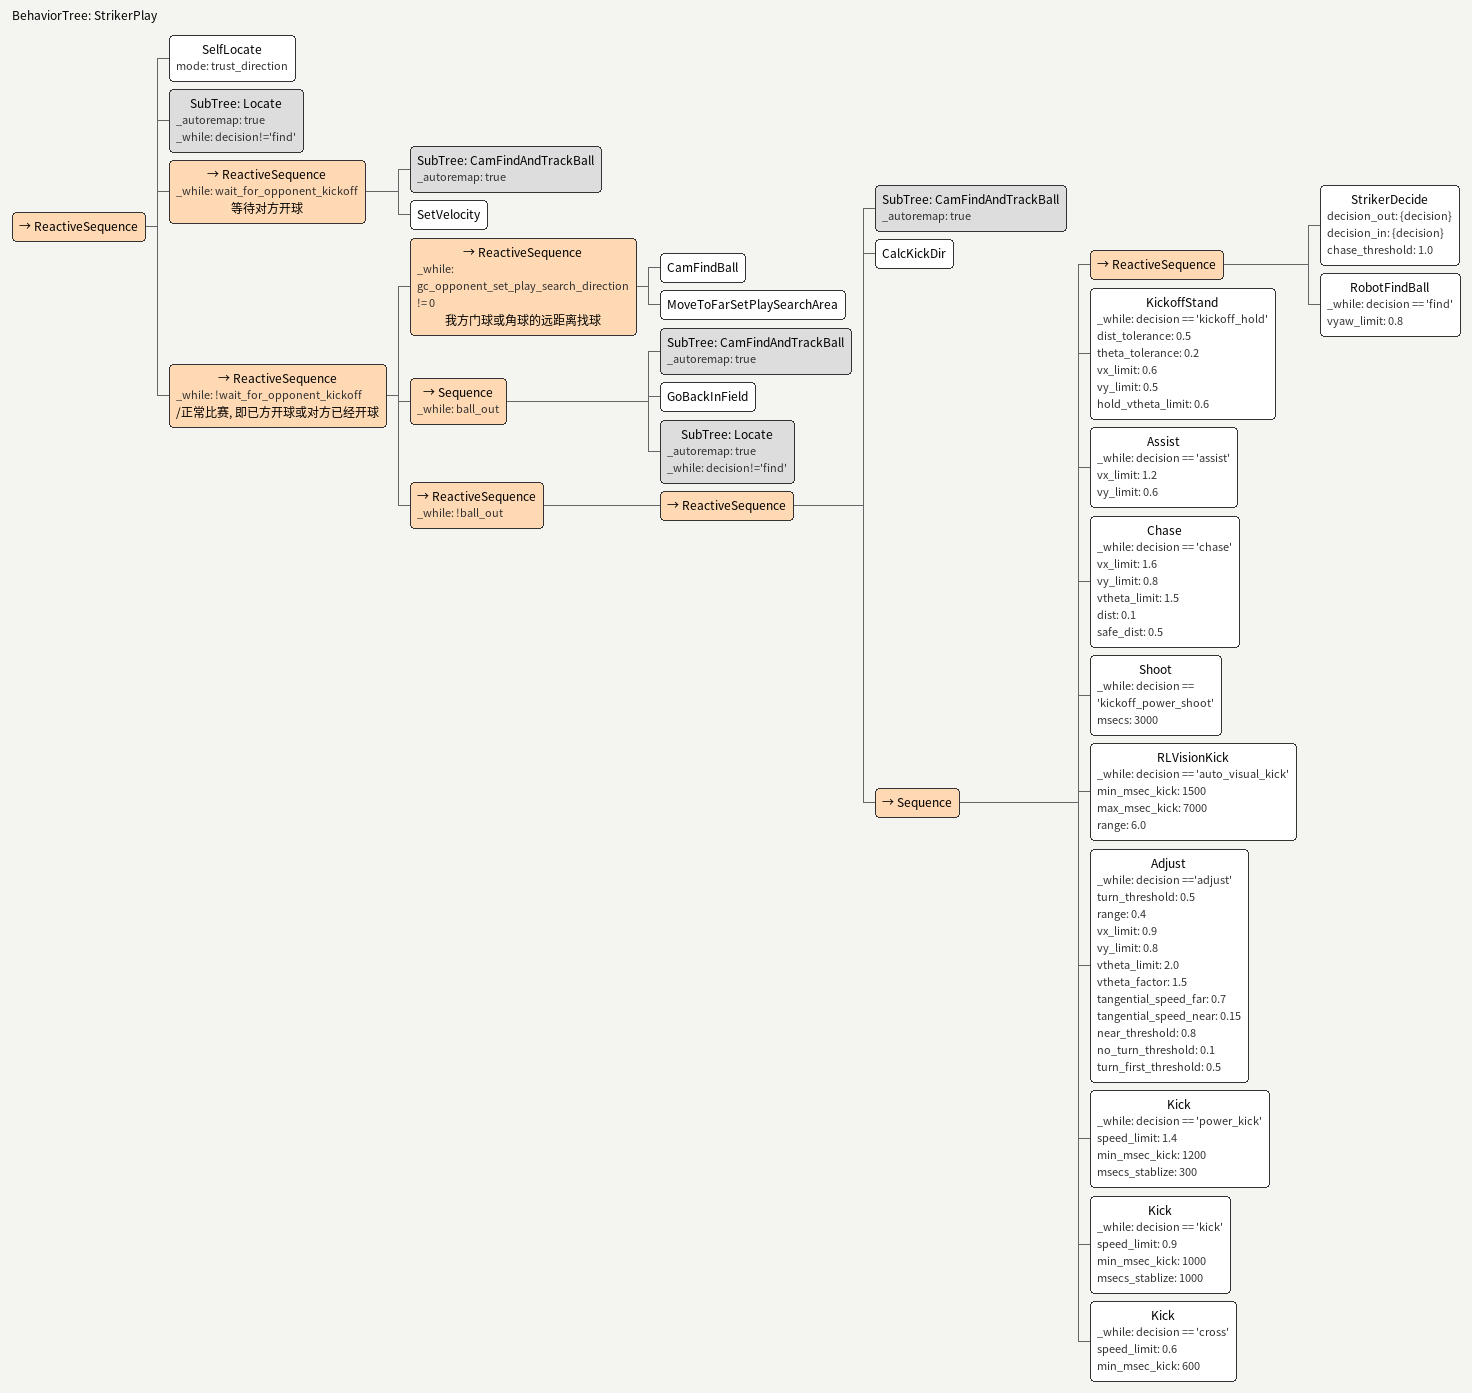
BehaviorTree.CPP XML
<root BTCPP_format="4" >
   <include path="./subtree_cam_find_and_track_ball.xml" />
   <include path="./subtree_find_ball.xml" />
   <include path="./subtree_locate.xml" />
   <BehaviorTree ID="StrikerPlay">
      <ReactiveSequence>
         <SelfLocate mode="trust_direction" />
         <SubTree ID="Locate" _autoremap="true" _while="decision!='find'" />
         <ReactiveSequence _while="wait_for_opponent_kickoff" name="等待对方开球">
            <SubTree ID="CamFindAndTrackBall" _autoremap="true" />
            <SetVelocity />
         </ReactiveSequence>
         <ReactiveSequence _while="!wait_for_opponent_kickoff" name="/正常比赛, 即已方开球或对方已经开球">
            <ReactiveSequence
               _while="gc_opponent_set_play_search_direction != 0"
               name="我方门球或角球的远距离找球">
               <CamFindBall />
               <MoveToFarSetPlaySearchArea />
            </ReactiveSequence>
            <Sequence _while="ball_out">
               <SubTree ID="CamFindAndTrackBall" _autoremap="true" />
               <GoBackInField />
               <SubTree ID="Locate" _autoremap="true" _while="decision!='find'" />
            </Sequence>
            <ReactiveSequence _while="!ball_out">
               <ReactiveSequence >
                  <SubTree ID="CamFindAndTrackBall" _autoremap="true" />
                  <CalcKickDir />
                  <Sequence>
                     <ReactiveSequence>
                        <StrikerDecide decision_out="{decision}" decision_in="{decision}" chase_threshold="1.0" />
                        <!-- 比赛中丢球时持续原地转身找球，避免 FindBall 扫描完成后进入待机。 -->
                        <RobotFindBall _while="decision == 'find'" vyaw_limit="0.8" />
                     </ReactiveSequence>
                        <KickoffStand _while="decision == 'kickoff_hold'" dist_tolerance="0.5" theta_tolerance="0.2" vx_limit="0.6" vy_limit="0.5" hold_vtheta_limit="0.6" />
                        <Assist _while="decision == 'assist'" vx_limit = "1.2" vy_limit="0.6" />
                        <Chase   _while="decision == 'chase'"  vx_limit="1.6"  vy_limit="0.8"  vtheta_limit="1.5"  dist="0.1" safe_dist="0.5" />
                        <Shoot _while="decision == 'kickoff_power_shoot'" msecs="3000" />
                        <RLVisionKick _while="decision == 'auto_visual_kick'" min_msec_kick="1500" max_msec_kick="7000" range="6.0"/>
                        <Adjust _while="decision =='adjust'" turn_threshold="0.5" range="0.4" vx_limit="0.9" vy_limit="0.8" vtheta_limit="2.0" vtheta_factor="1.5" tangential_speed_far="0.7" tangential_speed_near="0.15" near_threshold="0.8" no_turn_threshold="0.1" turn_first_threshold="0.5" />
                        <Kick _while="decision == 'power_kick'" speed_limit="1.4" min_msec_kick="1200" msecs_stablize="300"/>
                        <Kick _while="decision == 'kick'" speed_limit="0.9" min_msec_kick="1000" msecs_stablize="1000"/>
                        <Kick _while="decision == 'cross'" speed_limit="0.6" min_msec_kick="600"/>
                  </Sequence>
               </ReactiveSequence>
            </ReactiveSequence>
         </ReactiveSequence>
      </ReactiveSequence>
   </BehaviorTree>
</root>
